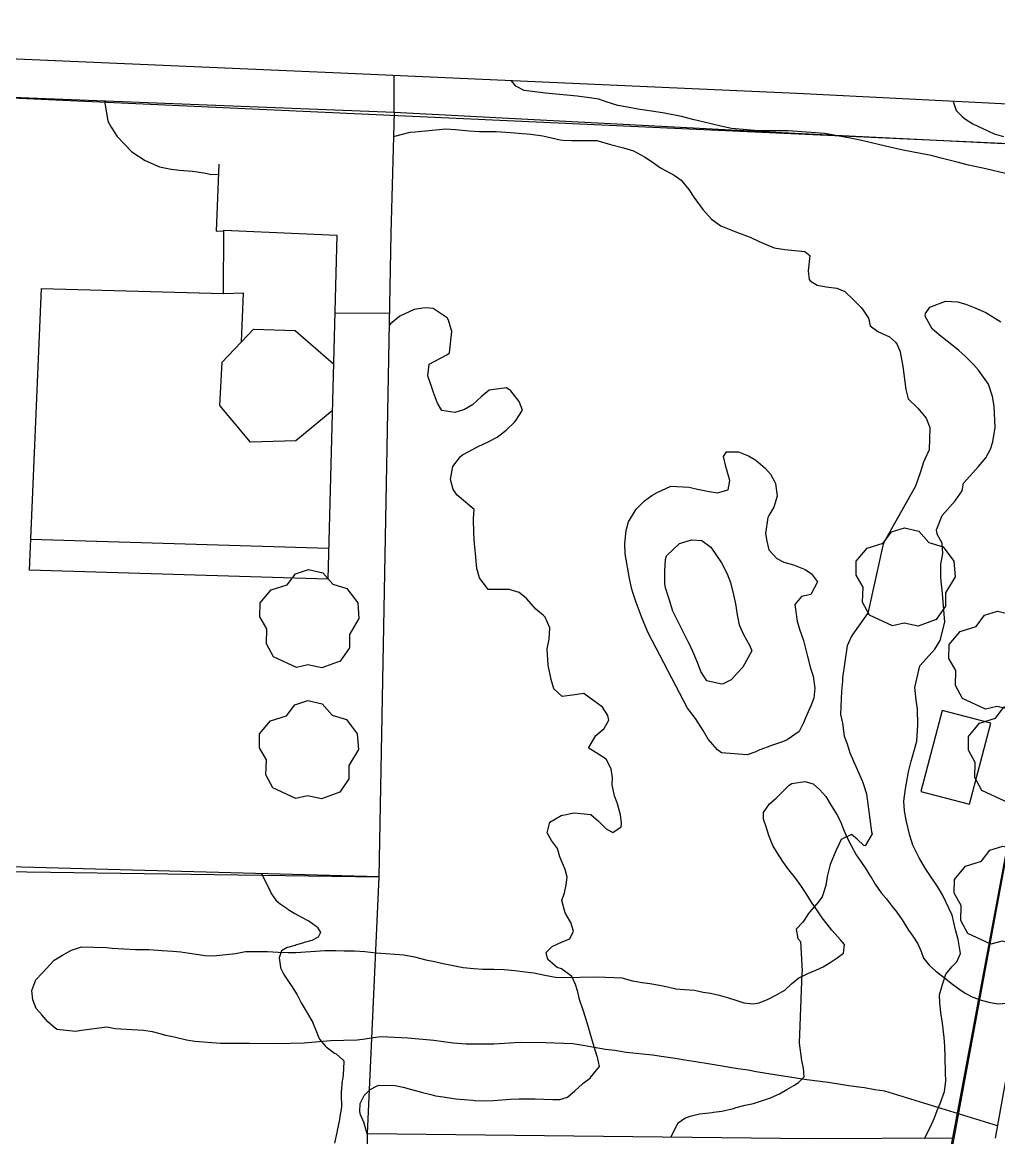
# Model space of a CAD drawing. Extents: x 483350 to 484165, y 4631134 to 4631561.
# Drawn here: x 483967.91 to 484006.58, y 4631408.76 to 4631452.95 of the extents above; entities that cross this region are included whole.
import ezdxf

# ---------------------------------------------------------------- set-up
doc = ezdxf.new("R2010")
doc.units = 0
doc.header["$MEASUREMENT"] = 0
doc.layers.add('1000_corbes', color=35, linetype='Continuous', plot=False)
doc.layers.add('1000_corbes mestres', color=37, linetype='Continuous', plot=False)
doc.layers.add('_POUM POLIGON', color=5, linetype='Continuous', lineweight=30)
for name, color, linetype in [('camins', 252, 'Continuous'), ('edificació', 252, 'Continuous'), ('illes', 252, 'Continuous'), ('parcel.les', 252, 'Continuous'), ('voreres', 252, 'Continuous')]:
    doc.layers.add(name, color=color, linetype=linetype)
doc.layers.add('vegetació_arbres', color=7, linetype='Continuous', true_color=0x8bb078)

msp = doc.modelspace()

# ---------------------------------------------------------------- linework, layer by layer
at = {"layer": '1000_corbes', "flags": 128}
for points in [[(484006.853, 4631446.963), (484006.073, 4631447.143), (484005.388, 4631447.291), (484004.935, 4631447.409), (484004.306, 4631447.571), (484003.907, 4631447.667), (484003.483, 4631447.758), (484002.802, 4631447.886), (484002.324, 4631447.989), (484001.099, 4631448.278), (484000.636, 4631448.373), (484000.404, 4631448.415), (483999.695, 4631448.548), (483998.239, 4631448.653), (483997.069, 4631448.656), (483995.999, 4631448.748), (483995.57, 4631448.833), (483994.916, 4631448.991), (483994.468, 4631449.104), (483994.012, 4631449.218), (483993.339, 4631449.356), (483992.92, 4631449.416), (483992.286, 4631449.513), (483991.874, 4631449.582), (483991.491, 4631449.658), (483991.039, 4631449.802), (483990.744, 4631449.905), (483990.373, 4631449.96), (483989.891, 4631450.028), (483988.63, 4631450.14), (483987.781, 4631450.249), (483987.46, 4631450.419), (483987.286, 4631450.63)], [(484006.853, 4631446.963), (484006.073, 4631447.143), (484005.388, 4631447.291), (484004.935, 4631447.409), (484004.306, 4631447.571), (484003.907, 4631447.667), (484003.483, 4631447.758), (484002.802, 4631447.886), (484002.324, 4631447.989), (484001.099, 4631448.278), (484000.636, 4631448.373), (484000.404, 4631448.415), (483999.695, 4631448.548), (483998.239, 4631448.653), (483997.069, 4631448.656), (483995.999, 4631448.748), (483995.57, 4631448.833), (483994.916, 4631448.991), (483994.468, 4631449.104), (483994.012, 4631449.218), (483993.339, 4631449.356), (483992.92, 4631449.416), (483992.286, 4631449.513), (483991.874, 4631449.582), (483991.491, 4631449.658), (483991.039, 4631449.802), (483990.744, 4631449.905), (483990.373, 4631449.96), (483989.891, 4631450.028), (483988.63, 4631450.14), (483987.781, 4631450.249), (483987.46, 4631450.419), (483987.286, 4631450.63)], [(483971.161, 4631449.837), (483971.302, 4631449.038), (483971.431, 4631448.793), (483971.665, 4631448.432), (483972.25, 4631447.814), (483972.772, 4631447.473), (483973.343, 4631447.222), (483973.803, 4631447.136), (483974.131, 4631447.094), (483974.649, 4631447.047), (483975.1, 4631446.986), (483975.4, 4631446.925), (483975.676, 4631446.927)], [(483971.161, 4631449.837), (483971.302, 4631449.038), (483971.431, 4631448.793), (483971.665, 4631448.432), (483972.25, 4631447.814), (483972.772, 4631447.473), (483973.343, 4631447.222), (483973.803, 4631447.136), (483974.131, 4631447.094), (483974.649, 4631447.047), (483975.1, 4631446.986), (483975.4, 4631446.925), (483975.676, 4631446.927)], [(484004.771, 4631449.818), (484004.9, 4631449.455), (484005.13, 4631449.22), (484005.228, 4631449.143), (484005.551, 4631448.928), (484006.398, 4631448.531), (484006.772, 4631448.431)], [(484004.771, 4631449.818), (484004.9, 4631449.455), (484005.13, 4631449.22), (484005.228, 4631449.143), (484005.551, 4631448.928), (484006.398, 4631448.531), (484006.772, 4631448.431)], [(483982.608, 4631448.432), (483983.275, 4631448.593), (483983.466, 4631448.614), (483984.684, 4631448.723), (483985.07, 4631448.709), (483985.614, 4631448.644), (483986.023, 4631448.62), (483986.678, 4631448.618), (483987.249, 4631448.583), (483987.726, 4631448.551), (483988.054, 4631448.52), (483988.522, 4631448.454), (483989.212, 4631448.3), (483989.332, 4631448.278), (483989.664, 4631448.265), (483990.667, 4631448.266), (483991.202, 4631448.107), (483991.716, 4631447.973), (483992.113, 4631447.863), (483992.55, 4631447.626), (483992.812, 4631447.444), (483993.19, 4631447.189), (483993.732, 4631446.9), (483994.003, 4631446.699), (483994.306, 4631446.33), (483994.512, 4631446.021), (483994.857, 4631445.537), (483995.209, 4631445.145), (483995.571, 4631444.889), (483996.236, 4631444.624), (483996.731, 4631444.432), (483997.094, 4631444.261), (483997.685, 4631444.009), (483998.107, 4631443.952), (483998.899, 4631443.863), (483999.097, 4631443.712), (483999.033, 4631443.097), (483999.073, 4631442.765), (483999.118, 4631442.707), (483999.388, 4631442.529), (483999.751, 4631442.466), (484000.17, 4631442.417), (484000.483, 4631442.286), (484000.819, 4631441.972), (484001.14, 4631441.641), (484001.218, 4631441.549), (484001.419, 4631441.233), (484001.489, 4631440.923), (484001.789, 4631440.701), (484002.26, 4631440.482), (484002.492, 4631440.273), (484002.555, 4631440.188), (484002.684, 4631439.889), (484002.78, 4631439.314), (484002.901, 4631438.408), (484002.994, 4631438.033), (484003.381, 4631437.668), (484003.703, 4631437.266), (484003.858, 4631436.9), (484003.822, 4631436.012), (484003.649, 4631435.635), (484003.607, 4631435.522), (484003.486, 4631435.136), (484003.28, 4631434.573), (484002.035, 4631432.341), (484001.988, 4631432.217), (484001.411, 4631429.592), (484001.378, 4631429.52), (484000.798, 4631428.708), (484000.738, 4631428.605), (484000.578, 4631428.249), (484000.395, 4631426.981), (484000.389, 4631426.842), (484000.356, 4631426.447), (484000.316, 4631425.53), (484000.397, 4631425.177), (484000.46, 4631424.668), (484000.573, 4631424.357), (484000.679, 4631424.003), (484001.192, 4631422.868), (484001.216, 4631422.787), (484001.339, 4631422.386), (484001.548, 4631420.873), (484001.566, 4631420.798), (484001.286, 4631420.318), (484001.239, 4631420.339), (484000.971, 4631420.591), (484000.746, 4631420.772), (484000.341, 4631420.572), (484000.267, 4631420.407), (484000.132, 4631420.119), (483999.903, 4631419.577), (483999.792, 4631419.101), (483999.728, 4631418.755), (483999.584, 4631418.303), (483999.383, 4631418.026), (483999.081, 4631417.691), (483999.05, 4631417.644), (483998.821, 4631417.295), (483998.561, 4631417.018), (483998.631, 4631416.653)], [(483982.608, 4631448.432), (483983.275, 4631448.593), (483983.466, 4631448.614), (483984.684, 4631448.723), (483985.07, 4631448.709), (483985.614, 4631448.644), (483986.023, 4631448.62), (483986.678, 4631448.618), (483987.249, 4631448.583), (483987.726, 4631448.551), (483988.054, 4631448.52), (483988.522, 4631448.454), (483989.212, 4631448.3), (483989.332, 4631448.278), (483989.664, 4631448.265), (483990.667, 4631448.266), (483991.202, 4631448.107), (483991.716, 4631447.973), (483992.113, 4631447.863), (483992.55, 4631447.626), (483992.812, 4631447.444), (483993.19, 4631447.189), (483993.732, 4631446.9), (483994.003, 4631446.699), (483994.306, 4631446.33), (483994.512, 4631446.021), (483994.857, 4631445.537), (483995.209, 4631445.145), (483995.571, 4631444.889), (483996.236, 4631444.624), (483996.731, 4631444.432), (483997.094, 4631444.261), (483997.685, 4631444.009), (483998.107, 4631443.952), (483998.899, 4631443.863), (483999.097, 4631443.712), (483999.033, 4631443.097), (483999.073, 4631442.765), (483999.118, 4631442.707), (483999.388, 4631442.529), (483999.751, 4631442.466), (484000.17, 4631442.417), (484000.483, 4631442.286), (484000.819, 4631441.972), (484001.14, 4631441.641), (484001.218, 4631441.549), (484001.419, 4631441.233), (484001.489, 4631440.923), (484001.789, 4631440.701), (484002.26, 4631440.482), (484002.492, 4631440.273), (484002.555, 4631440.188), (484002.684, 4631439.889), (484002.78, 4631439.314), (484002.901, 4631438.408), (484002.994, 4631438.033), (484003.381, 4631437.668), (484003.703, 4631437.266), (484003.858, 4631436.9), (484003.822, 4631436.012), (484003.649, 4631435.635), (484003.607, 4631435.522), (484003.486, 4631435.136), (484003.28, 4631434.573), (484002.035, 4631432.341), (484001.988, 4631432.217), (484001.411, 4631429.592), (484001.378, 4631429.52), (484000.798, 4631428.708), (484000.738, 4631428.605), (484000.578, 4631428.249), (484000.395, 4631426.981), (484000.389, 4631426.842), (484000.356, 4631426.447), (484000.316, 4631425.53), (484000.397, 4631425.177), (484000.46, 4631424.668), (484000.573, 4631424.357), (484000.679, 4631424.003), (484001.192, 4631422.868), (484001.216, 4631422.787), (484001.339, 4631422.386), (484001.548, 4631420.873), (484001.566, 4631420.798), (484001.286, 4631420.318), (484001.239, 4631420.339), (484000.971, 4631420.591), (484000.746, 4631420.772), (484000.341, 4631420.572), (484000.267, 4631420.407), (484000.132, 4631420.119), (483999.903, 4631419.577), (483999.792, 4631419.101), (483999.728, 4631418.755), (483999.584, 4631418.303), (483999.383, 4631418.026), (483999.081, 4631417.691), (483999.05, 4631417.644), (483998.821, 4631417.295), (483998.561, 4631417.018), (483998.631, 4631416.653)], [(484003.637, 4631408.729), (484003.882, 4631409.188), (484004.033, 4631409.547), (484004.14, 4631409.833), (484004.261, 4631410.112), (484004.437, 4631410.583), (484004.492, 4631411.002), (484004.479, 4631411.347), (484004.457, 4631411.943), (484004.448, 4631412.387), (484004.427, 4631412.723), (484004.352, 4631413.297), (484004.282, 4631413.71), (484004.244, 4631414.11), (484004.233, 4631414.421), (484004.328, 4631414.729), (484004.368, 4631414.87), (484004.491, 4631415.233), (484004.738, 4631415.544), (484004.924, 4631415.726), (484005.068, 4631416.054), (484004.977, 4631416.61), (484004.874, 4631416.998), (484004.734, 4631417.571), (484004.357, 4631418.384), (484004.158, 4631418.714), (484003.854, 4631419.165), (484003.67, 4631419.439), (484003.428, 4631419.84), (484003.184, 4631420.345), (484003.062, 4631420.724), (484002.922, 4631421.334), (484002.843, 4631421.707), (484002.823, 4631422.096), (484002.894, 4631422.582), (484003.014, 4631423.253), (484003.117, 4631423.672), (484003.158, 4631423.808), (484003.339, 4631424.463), (484003.373, 4631425.11), (484003.368, 4631425.739), (484003.307, 4631426.101), (484003.258, 4631426.597), (484003.454, 4631427.448), (484003.709, 4631427.731), (484004.054, 4631428.114), (484004.26, 4631428.451), (484004.445, 4631429.183), (484004.36, 4631430.32), (484004.288, 4631430.945), (484004.291, 4631431.486), (484004.365, 4631431.903), (484004.34, 4631432.318), (484004.147, 4631432.665), (484004.112, 4631432.847), (484004.345, 4631433.412), (484004.856, 4631433.991), (484005.138, 4631434.388), (484005.185, 4631434.685), (484005.436, 4631434.97), (484005.774, 4631435.345), (484006.07, 4631435.697), (484006.258, 4631436.044), (484006.343, 4631436.323), (484006.443, 4631436.901), (484006.407, 4631437.746), (484006.333, 4631438.13), (484006.18, 4631438.618), (484005.783, 4631439.169), (484005.576, 4631439.393), (484005.235, 4631439.732), (484005.003, 4631439.941), (484004.659, 4631440.229), (484004.237, 4631440.555), (484003.944, 4631440.809), (484003.668, 4631441.304), (484003.68, 4631441.412), (484003.856, 4631441.668), (484004.476, 4631441.901), (484004.942, 4631441.869), (484005.278, 4631441.776), (484005.61, 4631441.649), (484006.065, 4631441.455), (484006.659, 4631441.087)], [(484003.637, 4631408.729), (484003.882, 4631409.188), (484004.033, 4631409.547), (484004.14, 4631409.833), (484004.261, 4631410.112), (484004.437, 4631410.583), (484004.492, 4631411.002), (484004.479, 4631411.347), (484004.457, 4631411.943), (484004.448, 4631412.387), (484004.427, 4631412.723), (484004.352, 4631413.297), (484004.282, 4631413.71), (484004.244, 4631414.11), (484004.233, 4631414.421), (484004.328, 4631414.729), (484004.368, 4631414.87), (484004.491, 4631415.233), (484004.738, 4631415.544), (484004.924, 4631415.726), (484005.068, 4631416.054), (484004.977, 4631416.61), (484004.874, 4631416.998), (484004.734, 4631417.571), (484004.357, 4631418.384), (484004.158, 4631418.714), (484003.854, 4631419.165), (484003.67, 4631419.439), (484003.428, 4631419.84), (484003.184, 4631420.345), (484003.062, 4631420.724), (484002.922, 4631421.334), (484002.843, 4631421.707), (484002.823, 4631422.096), (484002.894, 4631422.582), (484003.014, 4631423.253), (484003.117, 4631423.672), (484003.158, 4631423.808), (484003.339, 4631424.463), (484003.373, 4631425.11), (484003.368, 4631425.739), (484003.307, 4631426.101), (484003.258, 4631426.597), (484003.454, 4631427.448), (484003.709, 4631427.731), (484004.054, 4631428.114), (484004.26, 4631428.451), (484004.445, 4631429.183), (484004.36, 4631430.32), (484004.288, 4631430.945), (484004.291, 4631431.486), (484004.365, 4631431.903), (484004.34, 4631432.318), (484004.147, 4631432.665), (484004.112, 4631432.847), (484004.345, 4631433.412), (484004.856, 4631433.991), (484005.138, 4631434.388), (484005.185, 4631434.685), (484005.436, 4631434.97), (484005.774, 4631435.345), (484006.07, 4631435.697), (484006.258, 4631436.044), (484006.343, 4631436.323), (484006.443, 4631436.901), (484006.407, 4631437.746), (484006.333, 4631438.13), (484006.18, 4631438.618), (484005.783, 4631439.169), (484005.576, 4631439.393), (484005.235, 4631439.732), (484005.003, 4631439.941), (484004.659, 4631440.229), (484004.237, 4631440.555), (484003.944, 4631440.809), (484003.668, 4631441.304), (484003.68, 4631441.412), (484003.856, 4631441.668), (484004.476, 4631441.901), (484004.942, 4631441.869), (484005.278, 4631441.776), (484005.61, 4631441.649), (484006.065, 4631441.455), (484006.659, 4631441.087)], [(483993.67, 4631429.617), (483993.529, 4631430.094), (483993.39, 4631430.537), (483993.36, 4631430.72), (483993.357, 4631431.218), (483993.39, 4631431.662), (483993.422, 4631431.816), (483993.94, 4631432.297), (483994.417, 4631432.443), (483994.817, 4631432.422), (483995.174, 4631432.16), (483995.606, 4631431.54), (483995.827, 4631431.093), (483995.958, 4631430.76), (483996.075, 4631430.267), (483996.153, 4631429.912), (483996.226, 4631429.479), (483996.301, 4631429.078), (483996.477, 4631428.688), (483996.712, 4631428.273), (483996.797, 4631428.045), (483996.443, 4631427.406), (483996.24, 4631427.175), (483995.985, 4631426.903), (483995.662, 4631426.736), (483995.6, 4631426.728), (483995.018, 4631426.859), (483994.787, 4631427.223), (483994.646, 4631427.581), (483994.468, 4631428.016), (483994.315, 4631428.337), (483994.264, 4631428.436), (483993.67, 4631429.617)], [(483993.67, 4631429.617), (483993.529, 4631430.094), (483993.39, 4631430.537), (483993.36, 4631430.72), (483993.357, 4631431.218), (483993.39, 4631431.662), (483993.422, 4631431.816), (483993.94, 4631432.297), (483994.417, 4631432.443), (483994.817, 4631432.422), (483995.174, 4631432.16), (483995.606, 4631431.54), (483995.827, 4631431.093), (483995.958, 4631430.76), (483996.075, 4631430.267), (483996.153, 4631429.912), (483996.226, 4631429.479), (483996.301, 4631429.078), (483996.477, 4631428.688), (483996.712, 4631428.273), (483996.797, 4631428.045), (483996.443, 4631427.406), (483996.24, 4631427.175), (483995.985, 4631426.903), (483995.662, 4631426.736), (483995.6, 4631426.728), (483995.018, 4631426.859), (483994.787, 4631427.223), (483994.646, 4631427.581), (483994.468, 4631428.016), (483994.315, 4631428.337), (483994.264, 4631428.436), (483993.67, 4631429.617)], [(483977.385, 4631419.217), (483977.618, 4631418.754), (483977.752, 4631418.469), (483977.769, 4631418.437), (483977.956, 4631418.175), (483978.12, 4631418.019), (483978.394, 4631417.834), (483978.445, 4631417.804), (483978.706, 4631417.639), (483978.973, 4631417.493), (483979.241, 4631417.352), (483979.254, 4631417.348), (483979.544, 4631417.135), (483979.597, 4631417.087), (483979.721, 4631416.887), (483979.626, 4631416.698), (483979.378, 4631416.577), (483979.078, 4631416.486), (483979.053, 4631416.479), (483978.736, 4631416.385), (483978.716, 4631416.377), (483978.414, 4631416.296), (483978.397, 4631416.289), (483978.175, 4631416.159), (483978.087, 4631415.888), (483978.133, 4631415.518), (483978.139, 4631415.494), (483978.274, 4631415.219), (483978.318, 4631415.149), (483978.559, 4631414.792), (483978.575, 4631414.768), (483978.795, 4631414.421), (483978.808, 4631414.396), (483978.961, 4631414.103), (483978.998, 4631414.037), (483979.186, 4631413.698), (483979.203, 4631413.672), (483979.412, 4631413.325), (483979.422, 4631413.303), (483979.535, 4631413.018), (483979.651, 4631412.708), (483979.676, 4631412.664), (483979.907, 4631412.4), (483979.95, 4631412.362), (483980.281, 4631412.104), (483980.339, 4631412.079), (483980.611, 4631411.847), (483980.64, 4631411.789), (483980.636, 4631411.488), (483980.631, 4631411.463), (483980.6, 4631411.117), (483980.583, 4631411.008), (483980.542, 4631410.556), (483980.541, 4631410.484), (483980.553, 4631409.964), (483980.477, 4631409.516), (483980.471, 4631409.476), (483980.386, 4631409.038), (483980.366, 4631408.968), (483980.275, 4631408.544)], [(483977.385, 4631419.217), (483977.618, 4631418.754), (483977.752, 4631418.469), (483977.769, 4631418.437), (483977.956, 4631418.175), (483978.12, 4631418.019), (483978.394, 4631417.834), (483978.445, 4631417.804), (483978.706, 4631417.639), (483978.973, 4631417.493), (483979.241, 4631417.352), (483979.254, 4631417.348), (483979.544, 4631417.135), (483979.597, 4631417.087), (483979.721, 4631416.887), (483979.626, 4631416.698), (483979.378, 4631416.577), (483979.078, 4631416.486), (483979.053, 4631416.479), (483978.736, 4631416.385), (483978.716, 4631416.377), (483978.414, 4631416.296), (483978.397, 4631416.289), (483978.175, 4631416.159), (483978.087, 4631415.888), (483978.133, 4631415.518), (483978.139, 4631415.494), (483978.274, 4631415.219), (483978.318, 4631415.149), (483978.559, 4631414.792), (483978.575, 4631414.768), (483978.795, 4631414.421), (483978.808, 4631414.396), (483978.961, 4631414.103), (483978.998, 4631414.037), (483979.186, 4631413.698), (483979.203, 4631413.672), (483979.412, 4631413.325), (483979.422, 4631413.303), (483979.535, 4631413.018), (483979.651, 4631412.708), (483979.676, 4631412.664), (483979.907, 4631412.4), (483979.95, 4631412.362), (483980.281, 4631412.104), (483980.339, 4631412.079), (483980.611, 4631411.847), (483980.64, 4631411.789), (483980.636, 4631411.488), (483980.631, 4631411.463), (483980.6, 4631411.117), (483980.583, 4631411.008), (483980.542, 4631410.556), (483980.541, 4631410.484), (483980.553, 4631409.964), (483980.477, 4631409.516), (483980.471, 4631409.476), (483980.386, 4631409.038), (483980.366, 4631408.968), (483980.275, 4631408.544)], [(483998.631, 4631416.653), (483998.725, 4631416.53), (483998.796, 4631415.353), (483998.782, 4631415.284), (483998.672, 4631412.504), (483998.766, 4631411.821), (483998.831, 4631411.507), (483998.864, 4631411.16)], [(483998.631, 4631416.653), (483998.725, 4631416.53), (483998.796, 4631415.353), (483998.782, 4631415.284), (483998.672, 4631412.504), (483998.766, 4631411.821), (483998.831, 4631411.507), (483998.864, 4631411.16)], [(483993.593, 4631408.773), (483993.886, 4631409.342), (483994.151, 4631409.537), (483994.363, 4631409.614), (483994.724, 4631409.698), (483995.236, 4631409.762), (483995.29, 4631409.765), (483995.62, 4631409.802), (483996.074, 4631409.915), (483996.184, 4631409.948), (483996.542, 4631410.043), (483996.863, 4631410.116), (483996.907, 4631410.129), (483997.226, 4631410.232), (483997.539, 4631410.34), (483997.575, 4631410.353), (483997.897, 4631410.499), (483998.191, 4631410.67), (483998.465, 4631410.822), (483998.648, 4631410.945), (483998.864, 4631411.16)], [(483993.593, 4631408.773), (483993.886, 4631409.342), (483994.151, 4631409.537), (483994.363, 4631409.614), (483994.724, 4631409.698), (483995.236, 4631409.762), (483995.29, 4631409.765), (483995.62, 4631409.802), (483996.074, 4631409.915), (483996.184, 4631409.948), (483996.542, 4631410.043), (483996.863, 4631410.116), (483996.907, 4631410.129), (483997.226, 4631410.232), (483997.539, 4631410.34), (483997.575, 4631410.353), (483997.897, 4631410.499), (483998.191, 4631410.67), (483998.465, 4631410.822), (483998.648, 4631410.945), (483998.864, 4631411.16)]]:
    msp.add_lwpolyline(points, dxfattribs=at)
at = {"layer": '1000_corbes mestres', "flags": 128}
for points in [[(483985.418, 4631437.609), (483985.34, 4631437.582), (483985.042, 4631437.49), (483984.525, 4631437.574), (483984.36, 4631437.857), (483984.202, 4631438.285), (483984.099, 4631438.56), (483983.972, 4631438.944), (483984.027, 4631439.4), (483984.468, 4631439.638), (483984.754, 4631439.789), (483984.825, 4631439.855), (483984.922, 4631440.704), (483984.796, 4631441.151), (483984.743, 4631441.247), (483984.18, 4631441.614), (483983.87, 4631441.64), (483983.426, 4631441.566), (483982.868, 4631441.305), (483982.496, 4631440.999), (483982.435, 4631440.941)], [(483985.418, 4631437.609), (483985.34, 4631437.582), (483985.042, 4631437.49), (483984.525, 4631437.574), (483984.36, 4631437.857), (483984.202, 4631438.285), (483984.099, 4631438.56), (483983.972, 4631438.944), (483984.027, 4631439.4), (483984.468, 4631439.638), (483984.754, 4631439.789), (483984.825, 4631439.855), (483984.922, 4631440.704), (483984.796, 4631441.151), (483984.743, 4631441.247), (483984.18, 4631441.614), (483983.87, 4631441.64), (483983.426, 4631441.566), (483982.868, 4631441.305), (483982.496, 4631440.999), (483982.435, 4631440.941)], [(483990.418, 4631411.144), (483990.773, 4631411.575), (483990.695, 4631411.942), (483990.676, 4631411.98), (483990.521, 4631412.491), (483990.431, 4631412.809), (483990.327, 4631413.171), (483990.235, 4631413.475), (483990.121, 4631413.815), (483989.979, 4631414.238), (483989.907, 4631414.534), (483989.824, 4631414.825), (483989.677, 4631415.14), (483989.267, 4631415.45), (483989.097, 4631415.506), (483988.718, 4631415.82), (483988.664, 4631416.095), (483988.896, 4631416.328), (483989.297, 4631416.511), (483989.598, 4631416.643), (483989.747, 4631416.939), (483989.636, 4631417.282), (483989.592, 4631417.353), (483989.406, 4631417.661), (483989.284, 4631418.158), (483989.39, 4631418.461), (483989.453, 4631418.776), (483989.491, 4631419.081), (483989.413, 4631419.377), (483989.205, 4631419.888), (483989.111, 4631420.214), (483988.871, 4631420.533), (483988.691, 4631420.835), (483988.802, 4631421.257), (483989.255, 4631421.522), (483989.77, 4631421.634), (483990.431, 4631421.561), (483990.728, 4631421.304), (483991.03, 4631421), (483991.293, 4631420.844), (483991.632, 4631421.071), (483991.641, 4631421.219), (483991.602, 4631421.545), (483991.482, 4631421.987), (483991.364, 4631422.298), (483991.278, 4631422.741), (483991.281, 4631423.018), (483991.237, 4631423.376), (483991.033, 4631423.759), (483990.663, 4631423.994), (483990.362, 4631424.174), (483990.349, 4631424.219), (483990.621, 4631424.689), (483990.961, 4631424.97), (483991.144, 4631425.305), (483991.095, 4631425.49), (483990.894, 4631425.816), (483990.149, 4631426.352), (483989.705, 4631426.289), (483989.285, 4631426.236), (483988.964, 4631426.542), (483988.86, 4631426.905), (483988.739, 4631427.476), (483988.693, 4631428.131), (483988.773, 4631428.506), (483988.806, 4631428.956), (483988.616, 4631429.385), (483988.548, 4631429.446), (483988.254, 4631429.7), (483987.887, 4631430.105), (483987.588, 4631430.359), (483987.197, 4631430.474), (483986.364, 4631430.476), (483986.023, 4631430.94), (483985.918, 4631431.314), (483985.861, 4631431.908), (483985.813, 4631432.297), (483985.788, 4631432.706), (483985.786, 4631433.295), (483985.801, 4631433.647), (483985.466, 4631433.944), (483985.129, 4631434.215), (483984.973, 4631434.436), (483984.87, 4631434.836), (483984.961, 4631435.356), (483985.263, 4631435.751), (483985.34, 4631435.812), (483985.968, 4631436.14), (483986.363, 4631436.327), (483986.722, 4631436.516), (483987.076, 4631436.784), (483987.401, 4631437.11), (483987.458, 4631437.172), (483987.719, 4631437.582), (483987.594, 4631437.921), (483987.26, 4631438.351), (483987.084, 4631438.467), (483986.395, 4631438.371), (483986.08, 4631438.117), (483985.734, 4631437.793), (483985.418, 4631437.609)], [(483990.418, 4631411.144), (483990.773, 4631411.575), (483990.695, 4631411.942), (483990.676, 4631411.98), (483990.521, 4631412.491), (483990.431, 4631412.809), (483990.327, 4631413.171), (483990.235, 4631413.475), (483990.121, 4631413.815), (483989.979, 4631414.238), (483989.907, 4631414.534), (483989.824, 4631414.825), (483989.677, 4631415.14), (483989.267, 4631415.45), (483989.097, 4631415.506), (483988.718, 4631415.82), (483988.664, 4631416.095), (483988.896, 4631416.328), (483989.297, 4631416.511), (483989.598, 4631416.643), (483989.747, 4631416.939), (483989.636, 4631417.282), (483989.592, 4631417.353), (483989.406, 4631417.661), (483989.284, 4631418.158), (483989.39, 4631418.461), (483989.453, 4631418.776), (483989.491, 4631419.081), (483989.413, 4631419.377), (483989.205, 4631419.888), (483989.111, 4631420.214), (483988.871, 4631420.533), (483988.691, 4631420.835), (483988.802, 4631421.257), (483989.255, 4631421.522), (483989.77, 4631421.634), (483990.431, 4631421.561), (483990.728, 4631421.304), (483991.03, 4631421), (483991.293, 4631420.844), (483991.632, 4631421.071), (483991.641, 4631421.219), (483991.602, 4631421.545), (483991.482, 4631421.987), (483991.364, 4631422.298), (483991.278, 4631422.741), (483991.281, 4631423.018), (483991.237, 4631423.376), (483991.033, 4631423.759), (483990.663, 4631423.994), (483990.362, 4631424.174), (483990.349, 4631424.219), (483990.621, 4631424.689), (483990.961, 4631424.97), (483991.144, 4631425.305), (483991.095, 4631425.49), (483990.894, 4631425.816), (483990.149, 4631426.352), (483989.705, 4631426.289), (483989.285, 4631426.236), (483988.964, 4631426.542), (483988.86, 4631426.905), (483988.739, 4631427.476), (483988.693, 4631428.131), (483988.773, 4631428.506), (483988.806, 4631428.956), (483988.616, 4631429.385), (483988.548, 4631429.446), (483988.254, 4631429.7), (483987.887, 4631430.105), (483987.588, 4631430.359), (483987.197, 4631430.474), (483986.364, 4631430.476), (483986.023, 4631430.94), (483985.918, 4631431.314), (483985.861, 4631431.908), (483985.813, 4631432.297), (483985.788, 4631432.706), (483985.786, 4631433.295), (483985.801, 4631433.647), (483985.466, 4631433.944), (483985.129, 4631434.215), (483984.973, 4631434.436), (483984.87, 4631434.836), (483984.961, 4631435.356), (483985.263, 4631435.751), (483985.34, 4631435.812), (483985.968, 4631436.14), (483986.363, 4631436.327), (483986.722, 4631436.516), (483987.076, 4631436.784), (483987.401, 4631437.11), (483987.458, 4631437.172), (483987.719, 4631437.582), (483987.594, 4631437.921), (483987.26, 4631438.351), (483987.084, 4631438.467), (483986.395, 4631438.371), (483986.08, 4631438.117), (483985.734, 4631437.793), (483985.418, 4631437.609)], [(483992.702, 4631428.758), (483992.457, 4631429.322), (483992.223, 4631429.959), (483992.086, 4631430.362), (483992.05, 4631430.496), (483991.955, 4631430.916), (483991.793, 4631431.885), (483991.775, 4631432.295), (483991.821, 4631432.813), (483991.919, 4631433.16), (483992.222, 4631433.658), (483992.55, 4631433.992), (483992.839, 4631434.2), (483993.051, 4631434.321), (483993.593, 4631434.571), (483994.317, 4631434.532), (483994.647, 4631434.456), (483995.108, 4631434.358), (483995.45, 4631434.308), (483995.872, 4631434.43), (483995.932, 4631434.795), (483995.773, 4631435.348), (483995.683, 4631435.751), (483995.798, 4631435.938), (483996.277, 4631435.932), (483996.674, 4631435.775), (483996.963, 4631435.606), (483997.331, 4631435.285), (483997.539, 4631435.049), (483997.694, 4631434.78), (483997.734, 4631434.68), (483997.811, 4631434.18), (483997.67, 4631433.736), (483997.483, 4631433.409), (483997.436, 4631433.333), (483997.347, 4631432.697), (483997.395, 4631432.391), (483997.472, 4631432.047), (483997.796, 4631431.701), (483998.072, 4631431.565), (483998.167, 4631431.539), (483998.455, 4631431.452), (483998.918, 4631431.273), (483999.168, 4631431.096), (483999.405, 4631430.786), (483999.142, 4631430.279), (483998.765, 4631430.194), (483998.5, 4631429.888), (483998.598, 4631429.219), (483998.696, 4631428.91), (483998.85, 4631428.459), (483999.01, 4631427.825), (483999.126, 4631427.355), (483999.227, 4631427.049), (483999.3, 4631426.568), (483999.256, 4631426.172), (483999.144, 4631425.869), (483998.923, 4631425.396), (483998.854, 4631425.2), (483998.682, 4631424.848), (483998.207, 4631424.517), (483998.015, 4631424.448), (483997.623, 4631424.311), (483997.051, 4631424.094), (483996.959, 4631424.052), (483996.612, 4631423.924), (483995.599, 4631424.012), (483995.446, 4631424.129), (483995.078, 4631424.546), (483994.882, 4631424.895), (483994.574, 4631425.361), (483994.258, 4631425.774), (483992.702, 4631428.758)], [(483992.702, 4631428.758), (483992.457, 4631429.322), (483992.223, 4631429.959), (483992.086, 4631430.362), (483992.05, 4631430.496), (483991.955, 4631430.916), (483991.793, 4631431.885), (483991.775, 4631432.295), (483991.821, 4631432.813), (483991.919, 4631433.16), (483992.222, 4631433.658), (483992.55, 4631433.992), (483992.839, 4631434.2), (483993.051, 4631434.321), (483993.593, 4631434.571), (483994.317, 4631434.532), (483994.647, 4631434.456), (483995.108, 4631434.358), (483995.45, 4631434.308), (483995.872, 4631434.43), (483995.932, 4631434.795), (483995.773, 4631435.348), (483995.683, 4631435.751), (483995.798, 4631435.938), (483996.277, 4631435.932), (483996.674, 4631435.775), (483996.963, 4631435.606), (483997.331, 4631435.285), (483997.539, 4631435.049), (483997.694, 4631434.78), (483997.734, 4631434.68), (483997.811, 4631434.18), (483997.67, 4631433.736), (483997.483, 4631433.409), (483997.436, 4631433.333), (483997.347, 4631432.697), (483997.395, 4631432.391), (483997.472, 4631432.047), (483997.796, 4631431.701), (483998.072, 4631431.565), (483998.167, 4631431.539), (483998.455, 4631431.452), (483998.918, 4631431.273), (483999.168, 4631431.096), (483999.405, 4631430.786), (483999.142, 4631430.279), (483998.765, 4631430.194), (483998.5, 4631429.888), (483998.598, 4631429.219), (483998.696, 4631428.91), (483998.85, 4631428.459), (483999.01, 4631427.825), (483999.126, 4631427.355), (483999.227, 4631427.049), (483999.3, 4631426.568), (483999.256, 4631426.172), (483999.144, 4631425.869), (483998.923, 4631425.396), (483998.854, 4631425.2), (483998.682, 4631424.848), (483998.207, 4631424.517), (483998.015, 4631424.448), (483997.623, 4631424.311), (483997.051, 4631424.094), (483996.959, 4631424.052), (483996.612, 4631423.924), (483995.599, 4631424.012), (483995.446, 4631424.129), (483995.078, 4631424.546), (483994.882, 4631424.895), (483994.574, 4631425.361), (483994.258, 4631425.774), (483992.702, 4631428.758)], [(483981.573, 4631408.916), (483981.434, 4631409.368), (483981.304, 4631409.665), (483981.273, 4631409.79), (483981.296, 4631410.108), (483981.452, 4631410.425), (483981.686, 4631410.664), (483981.97, 4631410.817), (483982.038, 4631410.834), (483982.68, 4631410.826), (483983.001, 4631410.761), (483983.331, 4631410.668), (483983.662, 4631410.575), (483983.707, 4631410.561), (483984.09, 4631410.47), (483984.275, 4631410.421), (483984.573, 4631410.376), (483984.99, 4631410.307), (483985.086, 4631410.294), (483985.407, 4631410.265), (483985.767, 4631410.24), (483985.814, 4631410.236), (483986.198, 4631410.223), (483986.557, 4631410.234), (483987.25, 4631410.288), (483987.585, 4631410.302), (483988.217, 4631410.295), (483988.568, 4631410.278), (483988.924, 4631410.277), (483989.193, 4631410.267), (483989.498, 4631410.361), (483989.79, 4631410.617), (483989.805, 4631410.633), (483990.081, 4631410.883), (483990.105, 4631410.904), (483990.408, 4631411.132), (483990.418, 4631411.144)], [(483981.573, 4631408.916), (483981.434, 4631409.368), (483981.304, 4631409.665), (483981.273, 4631409.79), (483981.296, 4631410.108), (483981.452, 4631410.425), (483981.686, 4631410.664), (483981.97, 4631410.817), (483982.038, 4631410.834), (483982.68, 4631410.826), (483983.001, 4631410.761), (483983.331, 4631410.668), (483983.662, 4631410.575), (483983.707, 4631410.561), (483984.09, 4631410.47), (483984.275, 4631410.421), (483984.573, 4631410.376), (483984.99, 4631410.307), (483985.086, 4631410.294), (483985.407, 4631410.265), (483985.767, 4631410.24), (483985.814, 4631410.236), (483986.198, 4631410.223), (483986.557, 4631410.234), (483987.25, 4631410.288), (483987.585, 4631410.302), (483988.217, 4631410.295), (483988.568, 4631410.278), (483988.924, 4631410.277), (483989.193, 4631410.267), (483989.498, 4631410.361), (483989.79, 4631410.617), (483989.805, 4631410.633), (483990.081, 4631410.883), (483990.105, 4631410.904), (483990.408, 4631411.132), (483990.418, 4631411.144)]]:
    msp.add_lwpolyline(points, dxfattribs=at)
at = {"layer": '_POUM POLIGON'}
for p, q in [((483902.32, 4631452.95), (484007.004, 4631448.142)), ((484011.037, 4631442.358), (484001.754, 4631392.786))]:
    msp.add_line(p, q, dxfattribs=at)
at = {"layer": '_POUM POLIGON', "linetype": 'Continuous', "flags": 128}
msp.add_lwpolyline([(483953.364, 4631388.261), (483953.364, 4631388.27), (483953.166, 4631392.941), (483952.997, 4631397.934), (483952.894, 4631400.985), (483952.739, 4631405.559), (483952.286, 4631419.513), (483982.034, 4631419.093), (483981.573, 4631408.916), (483981.732, 4631398.394), (483985.099, 4631387.614)], dxfattribs=at)
at = {"layer": 'camins', "flags": 128}
for points in [[(483985.796, 4631415.463), (483986.151, 4631415.44), (483986.582, 4631415.439), (483986.999, 4631415.425), (483987.415, 4631415.384), (483987.831, 4631415.332), (483988.17, 4631415.29), (483988.608, 4631415.203), (483989.031, 4631415.123), (483989.401, 4631415.103), (483990.571, 4631415.136), (483990.991, 4631415.124), (483991.355, 4631415.098), (483991.65, 4631415.09), (483992.081, 4631414.971), (483992.461, 4631414.904), (483992.764, 4631414.868), (483993.146, 4631414.804), (483993.462, 4631414.735), (483993.794, 4631414.662), (483994.133, 4631414.631), (483994.531, 4631414.596), (483994.875, 4631414.523), (483995.171, 4631414.482), (483995.504, 4631414.409), (483995.883, 4631414.298), (483996.169, 4631414.203), (483996.488, 4631414.104), (483996.85, 4631414.063), (483997.1, 4631414.102), (483997.447, 4631414.247), (483997.778, 4631414.412), (483998.108, 4631414.605), (483998.375, 4631414.848), (483998.666, 4631415.087), (483999.025, 4631415.259), (483999.341, 4631415.394), (483999.625, 4631415.531), (483999.9, 4631415.704), (484000.179, 4631415.883), (484000.438, 4631416.075), (484000.469, 4631416.408), (484000.312, 4631416.592), (483999.977, 4631416.98), (483999.784, 4631417.213), (483999.589, 4631417.475), (483999.408, 4631417.74), (483999.169, 4631418.085), (483998.955, 4631418.433), (483998.746, 4631418.751), (483998.548, 4631419.021), (483998.266, 4631419.366), (483998.033, 4631419.705), (483997.818, 4631420.028), (483997.64, 4631420.333), (483997.473, 4631420.726), (483997.369, 4631421.072), (483997.271, 4631421.381), (483997.266, 4631421.639), (483997.498, 4631421.979), (483997.766, 4631422.206), (483998.043, 4631422.484), (483998.288, 4631422.726), (483998.387, 4631422.788), (483998.901, 4631422.868), (483999.235, 4631422.773), (483999.502, 4631422.543), (483999.728, 4631422.28), (483999.945, 4631421.923), (484000.17, 4631421.564), (484000.312, 4631421.291), (484000.437, 4631420.964), (484000.582, 4631420.634), (484000.731, 4631420.333), (484000.931, 4631419.97), (484001.123, 4631419.705), (484001.32, 4631419.41), (484001.481, 4631419.146), (484001.487, 4631419.141), (484001.686, 4631418.8), (484001.93, 4631418.462), (484002.118, 4631418.228), (484002.367, 4631417.918), (484002.551, 4631417.693), (484002.757, 4631417.383), (484003.002, 4631416.985), (484003.176, 4631416.748), (484003.376, 4631416.433), (484003.503, 4631416.131), (484003.596, 4631415.864), (484003.846, 4631415.58), (484004.093, 4631415.352), (484004.414, 4631415.111), (484004.701, 4631414.879), (484004.996, 4631414.657), (484005.257, 4631414.481), (484005.56, 4631414.327), (484005.884, 4631414.202), (484006.242, 4631414.116), (484006.557, 4631414.059), (484007.424, 4631414.128)], [(483985.796, 4631415.463), (483986.151, 4631415.44), (483986.582, 4631415.439), (483986.999, 4631415.425), (483987.415, 4631415.384), (483987.831, 4631415.332), (483988.17, 4631415.29), (483988.608, 4631415.203), (483989.031, 4631415.123), (483989.401, 4631415.103), (483990.571, 4631415.136), (483990.991, 4631415.124), (483991.355, 4631415.098), (483991.65, 4631415.09), (483992.081, 4631414.971), (483992.461, 4631414.904), (483992.764, 4631414.868), (483993.146, 4631414.804), (483993.462, 4631414.735), (483993.794, 4631414.662), (483994.133, 4631414.631), (483994.531, 4631414.596), (483994.875, 4631414.523), (483995.171, 4631414.482), (483995.504, 4631414.409), (483995.883, 4631414.298), (483996.169, 4631414.203), (483996.488, 4631414.104), (483996.85, 4631414.063), (483997.1, 4631414.102), (483997.447, 4631414.247), (483997.778, 4631414.412), (483998.108, 4631414.605), (483998.375, 4631414.848), (483998.666, 4631415.087), (483999.025, 4631415.259), (483999.341, 4631415.394), (483999.625, 4631415.531), (483999.9, 4631415.704), (484000.179, 4631415.883), (484000.438, 4631416.075), (484000.469, 4631416.408), (484000.312, 4631416.592), (483999.977, 4631416.98), (483999.784, 4631417.213), (483999.589, 4631417.475), (483999.408, 4631417.74), (483999.169, 4631418.085), (483998.955, 4631418.433), (483998.746, 4631418.751), (483998.548, 4631419.021), (483998.266, 4631419.366), (483998.033, 4631419.705), (483997.818, 4631420.028), (483997.64, 4631420.333), (483997.473, 4631420.726), (483997.369, 4631421.072), (483997.271, 4631421.381), (483997.266, 4631421.639), (483997.498, 4631421.979), (483997.766, 4631422.206), (483998.043, 4631422.484), (483998.288, 4631422.726), (483998.387, 4631422.788), (483998.901, 4631422.868), (483999.235, 4631422.773), (483999.502, 4631422.543), (483999.728, 4631422.28), (483999.945, 4631421.923), (484000.17, 4631421.564), (484000.312, 4631421.291), (484000.437, 4631420.964), (484000.582, 4631420.634), (484000.731, 4631420.333), (484000.931, 4631419.97), (484001.123, 4631419.705), (484001.32, 4631419.41), (484001.481, 4631419.146), (484001.487, 4631419.141), (484001.686, 4631418.8), (484001.93, 4631418.462), (484002.118, 4631418.228), (484002.367, 4631417.918), (484002.551, 4631417.693), (484002.757, 4631417.383), (484003.002, 4631416.985), (484003.176, 4631416.748), (484003.376, 4631416.433), (484003.503, 4631416.131), (484003.596, 4631415.864), (484003.846, 4631415.58), (484004.093, 4631415.352), (484004.414, 4631415.111), (484004.701, 4631414.879), (484004.996, 4631414.657), (484005.257, 4631414.481), (484005.56, 4631414.327), (484005.884, 4631414.202), (484006.242, 4631414.116), (484006.557, 4631414.059), (484007.424, 4631414.128)], [(484006.538, 4631409.223), (484002.073, 4631410.598), (484001.674, 4631410.656), (484001.259, 4631410.734), (484000.931, 4631410.776), (484000.64, 4631410.812), (484000.235, 4631410.876), (483999.821, 4631410.942), (483999.404, 4631410.994), (483998.988, 4631411.045), (483998.642, 4631411.104), (483998.223, 4631411.164), (483997.798, 4631411.229), (483997.386, 4631411.298), (483996.98, 4631411.373), (483996.657, 4631411.433), (483996.246, 4631411.491), (483995.077, 4631411.687), (483994.581, 4631411.758), (483994.224, 4631411.815), (483993.764, 4631411.89), (483993.304, 4631411.965), (483992.87, 4631412.022), (483991.822, 4631412.137), (483991.371, 4631412.21), (483991.008, 4631412.256), (483990.557, 4631412.334), (483990.125, 4631412.416), (483989.711, 4631412.471), (483988.627, 4631412.522), (483987.63, 4631412.526), (483986.591, 4631412.46), (483985.483, 4631412.462), (483984.977, 4631412.509), (483984.589, 4631412.562), (483984.212, 4631412.61), (483983.185, 4631412.707), (483982.128, 4631412.759), (483981.811, 4631412.711), (483981.485, 4631412.66), (483981.167, 4631412.618), (483980.123, 4631412.594), (483979.072, 4631412.502), (483978.002, 4631412.475), (483976.902, 4631412.496), (483975.764, 4631412.488), (483974.738, 4631412.567), (483974.414, 4631412.627), (483973.919, 4631412.734), (483973.6, 4631412.811), (483973.365, 4631412.872), (483973.063, 4631412.955), (483972.712, 4631413.008), (483971.593, 4631413.068), (483971.264, 4631413.138), (483970.254, 4631413.003), (483970.015, 4631412.965), (483969.297, 4631413.047), (483969.23, 4631413.086), (483968.921, 4631413.353), (483968.678, 4631413.62), (483968.464, 4631413.873), (483968.332, 4631414.217), (483968.29, 4631414.583), (483968.452, 4631415.008), (483968.693, 4631415.275), (483969.173, 4631415.785), (483969.508, 4631415.995), (483969.855, 4631416.183), (483970.253, 4631416.314), (483971.237, 4631416.295), (483971.473, 4631416.271), (483972.394, 4631416.217), (483972.924, 4631416.208), (483973.444, 4631416.176), (483973.873, 4631416.15), (483974.191, 4631416.127), (483974.709, 4631416.038), (483975.148, 4631415.976), (483975.477, 4631415.959), (483976.348, 4631416.053), (483976.748, 4631416.139), (483977.618, 4631416.137), (483978.05, 4631416.114), (483978.444, 4631416.098), (483978.75, 4631416.091), (483979.91, 4631416.172), (483980.327, 4631416.168), (483980.662, 4631416.157), (483981.069, 4631416.156), (483981.479, 4631416.132), (483981.931, 4631416.085), (483982.312, 4631416.054), (483983.026, 4631415.998), (483983.444, 4631415.918), (483983.886, 4631415.805), (483984.23, 4631415.733), (483984.582, 4631415.658), (483984.971, 4631415.582), (483985.375, 4631415.498), (483985.796, 4631415.463)], [(484006.538, 4631409.223), (484002.073, 4631410.598), (484001.674, 4631410.656), (484001.259, 4631410.734), (484000.931, 4631410.776), (484000.64, 4631410.812), (484000.235, 4631410.876), (483999.821, 4631410.942), (483999.404, 4631410.994), (483998.988, 4631411.045), (483998.642, 4631411.104), (483998.223, 4631411.164), (483997.798, 4631411.229), (483997.386, 4631411.298), (483996.98, 4631411.373), (483996.657, 4631411.433), (483996.246, 4631411.491), (483995.077, 4631411.687), (483994.581, 4631411.758), (483994.224, 4631411.815), (483993.764, 4631411.89), (483993.304, 4631411.965), (483992.87, 4631412.022), (483991.822, 4631412.137), (483991.371, 4631412.21), (483991.008, 4631412.256), (483990.557, 4631412.334), (483990.125, 4631412.416), (483989.711, 4631412.471), (483988.627, 4631412.522), (483987.63, 4631412.526), (483986.591, 4631412.46), (483985.483, 4631412.462), (483984.977, 4631412.509), (483984.589, 4631412.562), (483984.212, 4631412.61), (483983.185, 4631412.707), (483982.128, 4631412.759), (483981.811, 4631412.711), (483981.485, 4631412.66), (483981.167, 4631412.618), (483980.123, 4631412.594), (483979.072, 4631412.502), (483978.002, 4631412.475), (483976.902, 4631412.496), (483975.764, 4631412.488), (483974.738, 4631412.567), (483974.414, 4631412.627), (483973.919, 4631412.734), (483973.6, 4631412.811), (483973.365, 4631412.872), (483973.063, 4631412.955), (483972.712, 4631413.008), (483971.593, 4631413.068), (483971.264, 4631413.138), (483970.254, 4631413.003), (483970.015, 4631412.965), (483969.297, 4631413.047), (483969.23, 4631413.086), (483968.921, 4631413.353), (483968.678, 4631413.62), (483968.464, 4631413.873), (483968.332, 4631414.217), (483968.29, 4631414.583), (483968.452, 4631415.008), (483968.693, 4631415.275), (483969.173, 4631415.785), (483969.508, 4631415.995), (483969.855, 4631416.183), (483970.253, 4631416.314), (483971.237, 4631416.295), (483971.473, 4631416.271), (483972.394, 4631416.217), (483972.924, 4631416.208), (483973.444, 4631416.176), (483973.873, 4631416.15), (483974.191, 4631416.127), (483974.709, 4631416.038), (483975.148, 4631415.976), (483975.477, 4631415.959), (483976.348, 4631416.053), (483976.748, 4631416.139), (483977.618, 4631416.137), (483978.05, 4631416.114), (483978.444, 4631416.098), (483978.75, 4631416.091), (483979.91, 4631416.172), (483980.327, 4631416.168), (483980.662, 4631416.157), (483981.069, 4631416.156), (483981.479, 4631416.132), (483981.931, 4631416.085), (483982.312, 4631416.054), (483983.026, 4631415.998), (483983.444, 4631415.918), (483983.886, 4631415.805), (483984.23, 4631415.733), (483984.582, 4631415.658), (483984.971, 4631415.582), (483985.375, 4631415.498), (483985.796, 4631415.463)]]:
    msp.add_lwpolyline(points, dxfattribs=at)
at = {"layer": 'edificació', "flags": 128}
for points in [[(483980.006, 4631430.891), (483968.196, 4631431.249), (483968.671, 4631442.405), (483975.875, 4631442.21), (483975.893, 4631444.712), (483980.364, 4631444.519), (483980.006, 4631430.891)], [(483980.006, 4631430.891), (483968.196, 4631431.249), (483968.671, 4631442.405), (483975.875, 4631442.21), (483975.893, 4631444.712), (483980.364, 4631444.519), (483980.006, 4631430.891)], [(483975.875, 4631442.21), (483976.652, 4631442.225), (483976.582, 4631440.287)], [(483975.875, 4631442.21), (483976.652, 4631442.225), (483976.582, 4631440.287)], [(483980.181, 4631437.554), (483978.743, 4631436.37), (483976.951, 4631436.315), (483975.736, 4631437.764), (483975.821, 4631439.485), (483977.067, 4631440.797), (483978.718, 4631440.741), (483980.23, 4631439.413)], [(483980.181, 4631437.554), (483978.743, 4631436.37), (483976.951, 4631436.315), (483975.736, 4631437.764), (483975.821, 4631439.485), (483977.067, 4631440.797), (483978.718, 4631440.741), (483980.23, 4631439.413)], [(483980.038, 4631432.099), (483968.248, 4631432.463)], [(483980.038, 4631432.099), (483968.248, 4631432.463)]]:
    msp.add_lwpolyline(points, dxfattribs=at)
at = {"layer": 'illes', "flags": 128}
for points in [[(483920.294, 4631452.159), (483944.887, 4631451.029), (483945.058, 4631451.023), (483950.35, 4631450.853), (483966.485, 4631450.021), (483982.634, 4631449.386), (483998.511, 4631448.562), (484006.8, 4631448.151)], [(483920.294, 4631452.159), (483944.887, 4631451.029), (483945.058, 4631451.023), (483950.35, 4631450.853), (483966.485, 4631450.021), (483982.634, 4631449.386), (483998.511, 4631448.562), (484006.8, 4631448.151)], [(484007.246, 4631421.924), (484004.803, 4631408.734), (484001.754, 4631392.786), (483995.09, 4631387.41), (483985.193, 4631387.648), (483955.212, 4631388.234), (483953.364, 4631388.27), (483937.459, 4631388.592)], [(484007.246, 4631421.924), (484004.803, 4631408.734), (484001.754, 4631392.786), (483995.09, 4631387.41), (483985.193, 4631387.648), (483955.212, 4631388.234), (483953.364, 4631388.27), (483937.459, 4631388.592)]]:
    msp.add_lwpolyline(points, dxfattribs=at)
at = {"layer": 'parcel.les', "flags": 128}
for points in [[(483966.485, 4631450.021), (483982.634, 4631449.386)], [(483966.485, 4631450.021), (483982.634, 4631449.386)], [(483982.634, 4631449.386), (483982.502, 4631444.588), (483982.034, 4631419.093), (483965.918, 4631419.524)], [(483982.634, 4631449.386), (483982.502, 4631444.588), (483982.034, 4631419.093), (483965.918, 4631419.524)], [(483975.691, 4631447.323), (483975.594, 4631444.681), (483975.893, 4631444.683)], [(483975.691, 4631447.323), (483975.594, 4631444.681), (483975.893, 4631444.683)], [(483982.444, 4631441.416), (483980.283, 4631441.424)], [(483982.444, 4631441.416), (483980.283, 4631441.424)], [(484005.423, 4631421.966), (484006.272, 4631425.177), (484004.345, 4631425.687), (484003.496, 4631422.476), (484005.423, 4631421.966)], [(484005.423, 4631421.966), (484006.272, 4631425.177), (484004.345, 4631425.687), (484003.496, 4631422.476), (484005.423, 4631421.966)], [(484004.803, 4631408.734), (483999.111, 4631408.708), (483981.573, 4631408.916), (483981.732, 4631398.394), (483983.351, 4631393.419), (483978.925, 4631393.329)], [(484004.803, 4631408.734), (483999.111, 4631408.708), (483981.573, 4631408.916), (483981.732, 4631398.394), (483983.351, 4631393.419), (483978.925, 4631393.329)]]:
    msp.add_lwpolyline(points, dxfattribs=at)
at = {"layer": 'vegetació_arbres', "flags": 128}
for points in [[(484002.374, 4631429.04), (484001.466, 4631429.464), (484001.184, 4631429.972), (484001.206, 4631430.57), (484000.93, 4631431.05), (484000.938, 4631431.598), (484001.37, 4631432.12), (484002.01, 4631432.318), (484002.338, 4631432.758), (484002.854, 4631432.924), (484003.422, 4631432.794), (484003.814, 4631432.34), (484004.376, 4631432.174), (484004.802, 4631431.606), (484004.85, 4631430.98), (484004.474, 4631430.35), (484004.474, 4631429.814), (484004.11, 4631429.294), (484003.386, 4631429.026), (484002.832, 4631429.15), (484002.374, 4631429.04)], [(484002.374, 4631429.04), (484001.466, 4631429.464), (484001.184, 4631429.972), (484001.206, 4631430.57), (484000.93, 4631431.05), (484000.938, 4631431.598), (484001.37, 4631432.12), (484002.01, 4631432.318), (484002.338, 4631432.758), (484002.854, 4631432.924), (484003.422, 4631432.794), (484003.814, 4631432.34), (484004.376, 4631432.174), (484004.802, 4631431.606), (484004.85, 4631430.98), (484004.474, 4631430.35), (484004.474, 4631429.814), (484004.11, 4631429.294), (484003.386, 4631429.026), (484002.832, 4631429.15), (484002.374, 4631429.04)], [(483978.767, 4631427.386), (483977.859, 4631427.81), (483977.577, 4631428.318), (483977.599, 4631428.916), (483977.323, 4631429.396), (483977.331, 4631429.944), (483977.763, 4631430.466), (483978.403, 4631430.664), (483978.731, 4631431.104), (483979.247, 4631431.27), (483979.815, 4631431.14), (483980.207, 4631430.686), (483980.769, 4631430.52), (483981.195, 4631429.952), (483981.243, 4631429.326), (483980.867, 4631428.696), (483980.867, 4631428.16), (483980.503, 4631427.64), (483979.779, 4631427.372), (483979.225, 4631427.496), (483978.767, 4631427.386)], [(483978.767, 4631427.386), (483977.859, 4631427.81), (483977.577, 4631428.318), (483977.599, 4631428.916), (483977.323, 4631429.396), (483977.331, 4631429.944), (483977.763, 4631430.466), (483978.403, 4631430.664), (483978.731, 4631431.104), (483979.247, 4631431.27), (483979.815, 4631431.14), (483980.207, 4631430.686), (483980.769, 4631430.52), (483981.195, 4631429.952), (483981.243, 4631429.326), (483980.867, 4631428.696), (483980.867, 4631428.16), (483980.503, 4631427.64), (483979.779, 4631427.372), (483979.225, 4631427.496), (483978.767, 4631427.386)], [(484006.053, 4631425.737), (484005.145, 4631426.161), (484004.863, 4631426.669), (484004.885, 4631427.267), (484004.609, 4631427.747), (484004.617, 4631428.295), (484005.049, 4631428.817), (484005.689, 4631429.015), (484006.017, 4631429.455), (484006.533, 4631429.621), (484007.101, 4631429.491), (484007.493, 4631429.037), (484008.055, 4631428.871), (484008.481, 4631428.303), (484008.529, 4631427.677), (484008.153, 4631427.047), (484008.153, 4631426.511), (484007.789, 4631425.991), (484007.065, 4631425.723), (484006.511, 4631425.847), (484006.053, 4631425.737)], [(484006.053, 4631425.737), (484005.145, 4631426.161), (484004.863, 4631426.669), (484004.885, 4631427.267), (484004.609, 4631427.747), (484004.617, 4631428.295), (484005.049, 4631428.817), (484005.689, 4631429.015), (484006.017, 4631429.455), (484006.533, 4631429.621), (484007.101, 4631429.491), (484007.493, 4631429.037), (484008.055, 4631428.871), (484008.481, 4631428.303), (484008.529, 4631427.677), (484008.153, 4631427.047), (484008.153, 4631426.511), (484007.789, 4631425.991), (484007.065, 4631425.723), (484006.511, 4631425.847), (484006.053, 4631425.737)], [(483978.744, 4631422.196), (483977.836, 4631422.62), (483977.554, 4631423.128), (483977.576, 4631423.726), (483977.3, 4631424.206), (483977.308, 4631424.754), (483977.74, 4631425.276), (483978.38, 4631425.474), (483978.708, 4631425.914), (483979.224, 4631426.08), (483979.792, 4631425.95), (483980.184, 4631425.496), (483980.746, 4631425.33), (483981.172, 4631424.762), (483981.22, 4631424.136), (483980.844, 4631423.506), (483980.844, 4631422.97), (483980.48, 4631422.45), (483979.756, 4631422.182), (483979.202, 4631422.306), (483978.744, 4631422.196)], [(483978.744, 4631422.196), (483977.836, 4631422.62), (483977.554, 4631423.128), (483977.576, 4631423.726), (483977.3, 4631424.206), (483977.308, 4631424.754), (483977.74, 4631425.276), (483978.38, 4631425.474), (483978.708, 4631425.914), (483979.224, 4631426.08), (483979.792, 4631425.95), (483980.184, 4631425.496), (483980.746, 4631425.33), (483981.172, 4631424.762), (483981.22, 4631424.136), (483980.844, 4631423.506), (483980.844, 4631422.97), (483980.48, 4631422.45), (483979.756, 4631422.182), (483979.202, 4631422.306), (483978.744, 4631422.196)], [(484006.822, 4631422.096), (484005.914, 4631422.52), (484005.632, 4631423.028), (484005.654, 4631423.626), (484005.378, 4631424.106), (484005.386, 4631424.654), (484005.818, 4631425.176), (484006.458, 4631425.374), (484006.786, 4631425.814), (484007.302, 4631425.98), (484007.87, 4631425.85), (484008.262, 4631425.396), (484008.824, 4631425.23), (484009.25, 4631424.662), (484009.298, 4631424.036), (484008.922, 4631423.406), (484008.922, 4631422.87), (484008.558, 4631422.35), (484007.834, 4631422.082), (484007.28, 4631422.206), (484006.822, 4631422.096)], [(484006.822, 4631422.096), (484005.914, 4631422.52), (484005.632, 4631423.028), (484005.654, 4631423.626), (484005.378, 4631424.106), (484005.386, 4631424.654), (484005.818, 4631425.176), (484006.458, 4631425.374), (484006.786, 4631425.814), (484007.302, 4631425.98), (484007.87, 4631425.85), (484008.262, 4631425.396), (484008.824, 4631425.23), (484009.25, 4631424.662), (484009.298, 4631424.036), (484008.922, 4631423.406), (484008.922, 4631422.87), (484008.558, 4631422.35), (484007.834, 4631422.082), (484007.28, 4631422.206), (484006.822, 4631422.096)], [(484006.264, 4631416.43), (484005.356, 4631416.854), (484005.074, 4631417.362), (484005.096, 4631417.96), (484004.82, 4631418.44), (484004.828, 4631418.988), (484005.26, 4631419.51), (484005.9, 4631419.708), (484006.228, 4631420.148), (484006.744, 4631420.314), (484007.312, 4631420.184), (484007.704, 4631419.73), (484008.266, 4631419.564), (484008.692, 4631418.996), (484008.74, 4631418.37), (484008.364, 4631417.74), (484008.364, 4631417.204), (484008, 4631416.684), (484007.276, 4631416.416), (484006.722, 4631416.54), (484006.264, 4631416.43)], [(484006.264, 4631416.43), (484005.356, 4631416.854), (484005.074, 4631417.362), (484005.096, 4631417.96), (484004.82, 4631418.44), (484004.828, 4631418.988), (484005.26, 4631419.51), (484005.9, 4631419.708), (484006.228, 4631420.148), (484006.744, 4631420.314), (484007.312, 4631420.184), (484007.704, 4631419.73), (484008.266, 4631419.564), (484008.692, 4631418.996), (484008.74, 4631418.37), (484008.364, 4631417.74), (484008.364, 4631417.204), (484008, 4631416.684), (484007.276, 4631416.416), (484006.722, 4631416.54), (484006.264, 4631416.43)]]:
    msp.add_lwpolyline(points, dxfattribs=at)
at = {"layer": 'voreres', "flags": 128}
for points in [[(484006.451, 4631408.742), (484008.782, 4631421.64), (484012.714, 4631442.817), (484012.627, 4631443.611), (484012.341, 4631444.638), (484011.335, 4631446.701), (484010.466, 4631448.032), (484009.847, 4631448.671), (484009.145, 4631449.147), (484008.231, 4631449.507), (484006.96, 4631449.709), (483998.583, 4631450.125), (483980.513, 4631450.932), (483961.565, 4631451.748)], [(484006.451, 4631408.742), (484008.782, 4631421.64), (484012.714, 4631442.817), (484012.627, 4631443.611), (484012.341, 4631444.638), (484011.335, 4631446.701), (484010.466, 4631448.032), (484009.847, 4631448.671), (484009.145, 4631449.147), (484008.231, 4631449.507), (484006.96, 4631449.709), (483998.583, 4631450.125), (483980.513, 4631450.932), (483961.565, 4631451.748)], [(483982.634, 4631449.386), (483982.637, 4631450.837)], [(483982.634, 4631449.386), (483982.637, 4631450.837)]]:
    msp.add_lwpolyline(points, dxfattribs=at)

doc.saveas('drawing.dxf')
